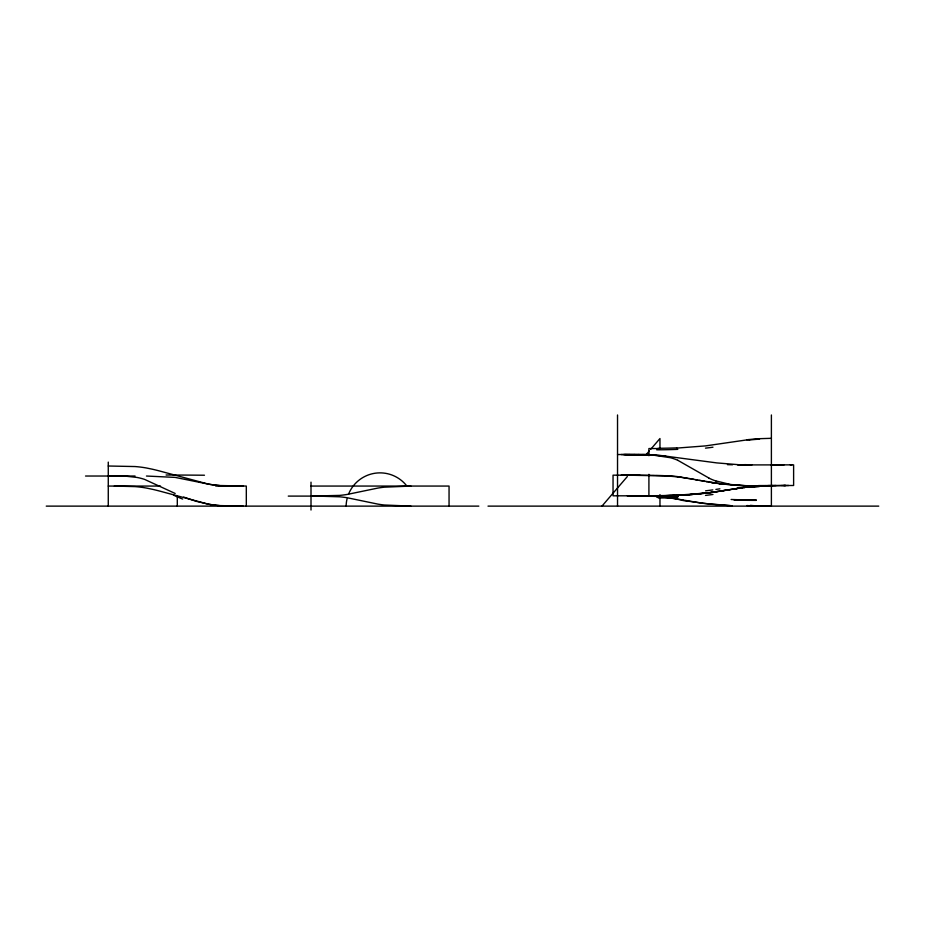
<?xml version="1.0" encoding="UTF-8"?>
<svg xmlns="http://www.w3.org/2000/svg" width="925" height="925" viewBox="0 0 925 925"><rect width="100%" height="100%" fill="white"/><g stroke="black" fill="none" stroke-linecap="round" stroke-linejoin="round"><path stroke-width="1.39" d="M601.978 506.114L627.347 476.537M646.413 454.314L649.327 450.926M650.668 449.353L659.953 438.542L659.964 448.602M711.163 492.562L742.821 487.625L741.63 487.799M735.19 488.782L729.409 489.683M727.802 489.949L707.556 492.921M726.645 490.134L730.264 489.556M722.471 490.793L725.397 490.331M732.149 489.244L736.346 488.597M734.878 488.816L749.077 486.828A176.594 176.594 0 0 1 759.39 485.949L765.38 485.706M722.61 490.77L719.685 491.233M719.835 491.21L721.222 490.99M736.231 488.608L737.676 488.388M737.583 488.4L739.954 488.042M718.286 491.441L714.343 492.019M714.863 491.95L713.695 492.112M713.591 492.123L709.672 492.655M742.289 487.706L746.857 487.093A179.392 179.392 0 0 1 759.518 485.937L763.067 485.787M712.319 492.308L706.596 493.164M744.197 487.44L746.729 487.105M744.105 487.452L747.967 486.955M749.077 439.572L705.544 445.896L676.869 448.093M710.412 492.562L690.443 494.574M707.475 492.933L673.943 495.465M748.036 486.955L749.077 486.828A176.756 176.756 0 0 1 759.518 485.949M706.85 493.002L705.44 493.175M706.735 493.025L704.734 493.256M703.809 493.36L699.959 493.765M703.983 493.337L702.607 493.488M700.109 493.742L701.358 493.615M697.647 493.985L698.722 493.881M697.508 493.996L695.207 494.193M694.004 494.297L695.08 494.204M689.275 494.655L693.877 494.308M692.686 494.401L689.322 494.655M688.119 494.736L689.183 494.667M688.038 494.748L683.598 495.025M688.986 494.806L677.724 495.349M683.54 495.025L680.337 495.187L681.367 495.141M678.233 495.291L679.274 495.245M761.564 485.845L767.056 485.648M676.175 495.384L677.192 495.337M673.273 495.488L668.278 495.638M765.345 485.706L793.615 485.486L793.615 464.859L790.251 464.859M766.062 485.683L776.098 485.521M761.633 485.787L740.74 485.648L718.956 483.636M763.021 485.752L768.143 485.625M639.684 474.999L621.126 475.172M766.79 485.66L781.301 485.498M668.243 495.638L663.179 495.742M757.691 485.879L766.605 485.671L765.114 485.694M767.681 485.637L769.033 485.613M670.544 495.557L660.739 495.765M768.293 485.625L769.82 485.602M757.702 485.879L749.944 485.937M769.542 485.602L770.178 485.59M771.392 438.311L759.518 438.681A179.415 179.415 0 0 0 746.857 439.826M776.063 464.893L737.503 464.928M772.514 485.556L770.907 485.579M662.566 495.742L663.19 495.742M771.392 464.905L774.849 464.905M662.601 495.684L629.763 495.812L637.834 495.8M659.537 495.777L660.149 495.777M776.063 464.893L781.267 464.87M410.873 486.064L384.268 487.186A90.257 63.825 0 0 0 377.909 488.065L347.268 494.424A77.318 54.668 0 0 1 339.718 495.395L311.008 496.101M658.958 495.788L657.166 495.8M658.172 448.533L648.911 448.544L648.911 455.713M649.177 454.487L617.53 454.533M773.67 464.882L791.916 464.859M656.623 495.8L658.172 495.788A174.386 56.841 0 0 0 674.972 495.442A130.76 30.652 0 0 1 656.623 495.788L648.911 495.812L648.911 474.328M406.965 486.076L408.931 486.064M766.097 485.567L758.384 485.59M639.95 495.8L658.218 495.661A174.49 56.876 0 0 0 676.788 495.118M654.808 495.8L655.987 495.8M781.255 464.859L784.088 464.859M108.271 486.064L160.488 486.064M784.076 485.498L785.556 485.498L781.255 485.498M114.318 486.064L135.062 486.608A109.15 109.15 0 0 1 146.451 488.065L152.347 489.279A241.911 241.911 0 0 1 162.557 491.857L208.148 504.125A108.896 108.896 0 0 0 219.537 505.582L243.206 506.125M623.531 454.533L629.208 454.533M108.271 466.003L135.062 466.547A109.15 109.15 0 0 1 146.451 467.992L152.347 469.206A241.911 241.911 0 0 1 162.557 471.785L208.148 484.064A109.404 109.404 0 0 0 219.537 485.521L246.316 486.064L246.316 506.125M628.364 475.172L613.044 475.172L613.044 495.812L633.267 495.812M85.528 476.028L135.062 476.028M108.271 476.028L126.829 476.306L136.981 477.439A52.482 46.932 0 0 1 144.531 479.37L175.172 493.464M782.643 485.498L788.643 485.486M215.722 486.064L243.206 486.064M311.008 486.064L449.053 486.064L449.053 506.125M288.265 496.101L333.752 496.101M651.281 495.812L652.749 495.812M46.25 506.125L478.826 506.125M488.007 506.125L878.75 506.125M624.56 454.533L642.413 454.707M621.126 454.533L653.316 455.135L670.544 457.736A52.864 50.586 -0.1 0 1 677.724 460.257M629.023 454.533L634.296 454.545M632.584 475.184L649.177 475.288M628.063 475.172L670.544 476.074M146.451 476.028L175.172 477.404L208.148 484.064A109.15 109.15 0 0 0 219.537 485.521M632.584 495.812L636.654 495.823M627.266 495.812L639.95 495.823M755.864 506.264L771.392 506.206L771.392 414.978M410.873 506.125L384.268 505.004A90.257 63.825 0 0 1 377.909 504.125L347.268 497.766A77.318 54.668 0 0 0 339.718 496.806L317.055 496.101M634.041 454.545L638.944 454.557M635.359 495.823L658.218 495.962L651.963 495.881M237.505 506.114L240.269 506.125M638.632 454.557L643.176 454.58M644.355 495.835L648.344 495.858M638.851 495.835L653.802 496.031M640.32 495.835L662.381 496.621M642.817 454.58L647.026 454.603M749.655 485.937L723.072 484.145L696.19 479.797M749.077 485.926L759.518 485.833A176.559 176.478 15.8 0 0 749.053 486.677M646.644 454.603L650.125 454.637M648.911 475.277L651.362 475.311M767.588 506.079L754.95 505.767M767.264 506.067L771.392 506.125L761.136 506.206A185.601 185.601 0 0 1 750.51 505.813L746.914 505.559M764.802 506.033L762.501 505.998M652.183 475.323L654.634 475.369M727.443 464.651L732.554 464.766M655.443 475.381L663.607 475.647M761.391 505.975L750.025 505.512M645.072 454.776L647.685 454.857A194.493 139.548 0 0 1 665.746 456.152L716.794 462.905L744.59 465.183M746.857 485.891L730.357 484.469L715.857 480.908M664.416 475.693L680.893 477.184L680.176 477.092M655.524 496.101L674.256 498.598M753.84 505.721L750.487 505.536M662.497 496.632L669.885 497.766M677.724 476.78L695.554 479.67M720.656 483.856L711.163 482.503L714.331 482.989M716.771 483.347L715.603 483.174M681.332 477.254L683.355 477.543M683.633 477.589L685.286 477.843M688.339 501.223L710.643 504.217L732.265 505.79L702.422 503.281L671.076 497.985M710.412 482.387L708.215 482.017M686.373 478.028L687.472 478.213M688.558 478.398L689.645 478.583M706.029 481.624L707.116 481.821M703.832 481.231L704.931 481.428M690.732 478.78L691.831 478.977M683.147 500.309L677.389 499.211M692.918 479.185L694.016 479.381M701.647 480.827L702.746 481.035M695.103 479.589L697.739 480.087M699.462 480.41L700.549 480.618M674.776 498.702L676.059 498.957M183.647 497.072L196.169 501.304L208.148 504.125A109.15 109.15 0 0 0 219.537 505.582M677.724 460.257L708.862 478.005M659.964 494.621L659.964 506.125M617.53 414.978L617.53 506.125M311.008 482.168L311.008 510.022M177.299 496.101L177.299 506.125M108.271 462.107L108.271 506.125M677.782 496.609A130.587 32.005 0.1 0 1 656.692 497.06M712.793 489.892A191.313 111.127 -10.9 0 1 705.602 490.817M677.701 497.534A174.49 59.316 0.1 0 1 658.276 497.985M751.701 464.755A187.925 178.409 -5.1 0 1 744.613 464.627M712.967 494.459A191.313 115.648 -11.2 0 1 705.486 495.407M759.541 486.423A176.559 175.854 -11.8 0 0 749.134 487.302A176.34 175.634 -11.8 0 1 759.367 486.434M751.69 465.067A187.925 178.733 -5.2 0 1 744.602 464.94M647.697 454.742A194.493 139.698 0 0 1 665.78 456.013M719.904 488.805A194.238 65.398 -10.2 0 1 715.881 489.417M670.567 475.924A113.856 77.376 0 0 1 677.759 476.629M715.823 481A60.31 55.743 12.8 0 1 708.816 478.086M676.788 447.862A174.49 56.876 0 0 1 658.161 448.278M712.967 447.203A191.313 115.648 -11.2 0 1 705.486 448.139M749.134 440.046A176.559 175.854 -11.8 0 1 759.541 439.155M677.782 449.353A130.587 32.005 0.1 0 1 656.692 449.804M678.013 496.251A187.451 62.888 0.1 0 1 670.729 496.459M678.037 495.846A136.322 32.942 0.1 0 1 670.741 496.054M746.868 487.186A174.154 167.043 0 0 1 760.87 485.972M678.048 495.973A147.699 38.838 0.1 0 1 670.752 496.182M756.257 500.367A245.067 91.679 -0.8 0 1 734.057 500.032M687.934 501.373A28.999 2.498 8.8 0 1 682.315 500.367M166.095 475.011A109.404 1.307 -0.1 0 1 204.46 475.23M182.653 499.061A109.925 80.452 15.7 0 1 173.969 495.326M346.123 506.125A33.913 33.913 0 0 1 347.048 498.864M348.54 494.204A33.913 33.913 0 0 1 406.642 485.752M756.257 499.905A237.378 88.8 -0.8 0 1 731.108 499.488"/></g></svg>
